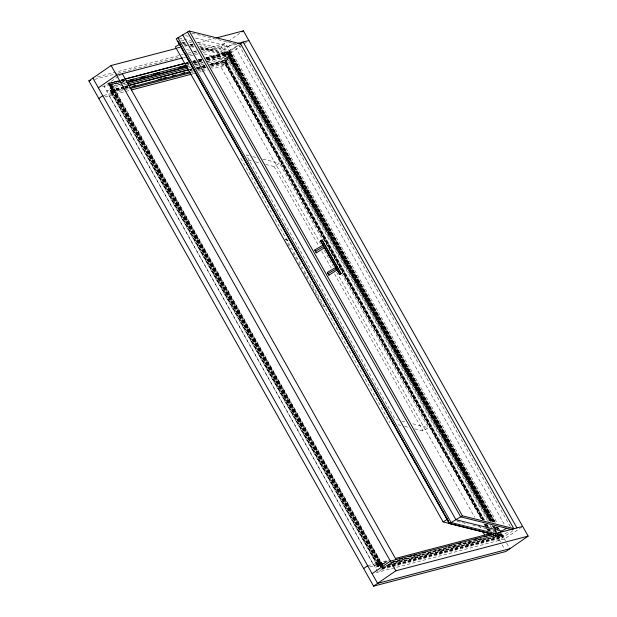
<?xml version="1.0" encoding="UTF-8"?>
<svg xmlns="http://www.w3.org/2000/svg" width="617" height="617" viewBox="0 0 617 617"><rect width="100%" height="100%" fill="white"/><g stroke="black" fill="none" stroke-linecap="round" stroke-linejoin="round"><path stroke-width="0.46" stroke-dasharray="3.08 2.31" d="M124.487 80.009L108.685 84.082A1.026 0.872 75.3 0 1 109.934 83.472A1.026 0.872 75.3 0 1 110.219 85.069A1.026 0.872 75.3 0 1 108.823 84.853L120.909 81.683M124.256 87.491L110.327 91.139L109.726 90.514L123.655 86.866M206.302 58.569L229.547 52.406L229.123 51.728L205.877 57.821M381.761 566.876L110.374 85.239L110.775 84.922M110.975 84.984L382.648 566.375M110.89 84.861L111.708 84.483L110.62 85.393L381.175 565.558M378.159 563.583L379.139 563.213L377.797 563.969L112.194 92.087M481.445 518.642L224.642 62.888L225.984 62.132L225.375 62.386M483.072 520.1L225.328 62.672L226.424 61.877L225.452 62.248M493.184 521.882L229.725 53.563M230.041 53.563L494.549 522.221M229.794 53.424L230.773 53.054L229.925 53.625M501.266 534.924L500.742 535.309L502.084 534.553L501.043 535.317L500.032 533.666M110.744 85.115L109.309 85.694L110.967 84.73M112.772 92.018L110.944 92.72L112.302 92.018M378.56 563.714L376.732 564.424L378.09 563.714M378.506 563.645L377.928 563.714M118.333 76.446L104.065 86.295L377.851 572.19L392.119 562.342M119.127 75.906L121.503 74.264M112.687 86.133L112.14 86.511L381.954 565.349L382.501 564.971L381.722 565.18L110.859 85.053M201.605 51.327L221.171 46.198L227.557 41.786M228.352 41.239L240.244 33.04M239.195 44.779L224.927 54.628L487.461 520.555M207.59 59.98L228.645 54.227L491.641 520.972M246.499 42.187L230.642 53.124C228.76 52.761 231.637 51.52 230.557 53.17L206.333 59.494M493.862 521.805L230.118 53.733L493.677 521.936M225.051 60.219L210.011 64.237M224.642 62.888L225.768 62.556L483.52 519.984M379.131 564.57L375.121 567.339L380.951 565.735M495.798 534.577L493.122 536.42L492.374 535.093M497.988 534.283L495.983 535.672L389.065 563.683M498.42 534.592L497.873 534.97L495.513 530.774M389.566 563.352L499.199 534.391L499.947 535.718L386.581 565.658M512.982 530.674L498.713 540.515L494.456 532.965M521.866 526.987L504.428 539.019L376.216 572.615M198.628 44.378L227.58 51.581L238.864 44.848L510.614 527.119M200.132 46.83L228.267 53.656L491.734 521.234M228.467 55.021L229.015 54.975L200.872 48.157M204.011 53.926L224.326 58.977L229.1 56.132L491.124 521.149M265.726 164.438L274.01 166.497L279.432 163.258L322.005 238.81M414.724 428.869L423.007 430.928L428.437 427.689L342.342 274.904M495.212 532.178L496.801 531.222M498.821 533.813L499.361 535.271L496.569 534.577M495.142 534.978L500.749 536.374L508.848 531.538M112.495 92.08L113.343 91.509L112.371 91.879M229.84 53.494L228.992 54.065L492.898 522.136M501.104 534.924L500.294 535.556L499.515 533.882M229.971 53.694L493.415 521.92M109.41 83.858C108.291 85.362 111.153 84.49 109.41 83.858L120.562 80.935M124.056 87.437L111.052 90.846L110.782 91.463L111.345 91.825L124.341 88.416M111.345 91.825L111.615 91.208L111.052 90.846M226.192 60.667C225.082 62.178 227.943 61.299 226.192 60.667L209.479 65.047M387.106 561.84L377.82 564.277L377.55 564.894L378.113 565.257L384.607 563.552M378.113 565.257L378.383 564.64L377.82 564.277M502.562 535.433C501.444 536.944 504.313 536.065 502.562 535.433L391.926 564.424M177.264 48.18L180.056 47.455M184.714 46.229L189.373 45.01M190.306 44.763L193.106 44.031M197.764 42.812L213.598 38.663M97.54 76.878L180.465 55.152M181.39 54.905L183.257 54.419M187.915 53.193L192.573 51.975M193.507 51.728L196.299 50.995M200.957 49.776L225.182 43.429L495.443 523.077M94.463 79.4L116.821 73.539M117.754 73.3L179.246 57.18M188.563 54.743L196.946 52.545M183.658 57.636L185.524 57.15M190.183 55.923L198.566 53.733M203.224 52.507L235.833 43.961M117.554 80.966L108.26 83.403L108.685 84.151M121.279 79.994L123.138 79.5M185.424 63.181L188.216 62.448M192.859 61.23L194.717 60.744M198.443 59.772L201.227 59.039M120.161 80.364L108.075 83.526L380.697 567.332M121.094 80.117L123.878 79.385M186.172 63.065L188.031 62.579M192.681 61.361L197.324 60.142M198.258 59.895L201.049 59.163M205.692 57.944L228.938 51.859L493.839 521.982M109.263 83.364L120.415 80.441M121.348 80.195L124.133 79.47M185.493 63.389L188.285 62.656M192.936 61.438L194.795 60.952M198.512 59.98L201.304 59.247M205.947 58.029L230.118 51.697M121.495 80.688L124.279 79.955M185.64 63.883L188.432 63.15M193.075 61.931L197.725 60.713M198.659 60.466L202.376 59.494M206.093 58.522L230.264 52.183M185.848 63.929L188.632 63.196M192.357 62.224L197.934 60.759M198.859 60.52L201.651 59.787M121.834 81.436L124.626 80.711M193.422 62.679L198.072 61.461M199.006 61.222L201.79 60.489M206.44 59.271L229.686 53.178A1.026 0.872 75.3 0 0 231.082 53.394A1.026 0.872 75.3 0 0 230.797 51.797A1.026 0.872 75.3 0 0 229.547 52.406M102.43 86.727L125.367 80.711M193.314 62.911L201.767 60.697M229.671 53.849L230.118 53.733M109.841 85.331L125.151 81.351M187.005 65.109L188.864 64.623M194.147 63.273L196.939 62.541M197.872 62.294L201.882 61.206M207.196 59.849L230.704 53.656M110.62 85.393L124.603 81.729M187.074 65.356L188.941 64.87M194.532 63.404L196.399 62.911M200.124 61.939L201.99 61.445M126.824 82.431L111.361 86.712L126.284 82.801M193.954 64.839L199.553 63.374M200.486 63.127L203.278 62.394M207.011 61.415L229.385 55.553L207.397 61.546M187.823 66.682L189.681 66.189M195.28 64.723L199.939 63.505M200.872 63.258L202.738 62.772M122.899 85.208L110.805 88.378L106.795 91.146L123.832 86.742M123.824 84.969L126.616 84.236M188.902 67.909L190.761 67.423M195.412 66.204L200.062 64.986M200.988 64.746L203.78 64.014M208.43 62.795L231.668 56.702L227.658 59.471L209.996 64.099M124.765 86.496L127.549 85.763M189.542 69.459L192.327 68.734M196.268 67.762L200.903 66.543M201.628 66.297L204.62 65.572M124.58 86.619L127.364 85.894M189.581 69.59L192.365 68.857M197.008 67.639L200.726 66.667M201.651 66.428L205.368 65.448M110.906 90.352L123.909 86.943M124.835 86.704L127.619 85.971M189.835 69.667L191.694 69.181M196.337 67.963L200.98 66.752M201.906 66.505L204.69 65.772M209.333 64.561L226.053 60.181M124.981 87.19L127.765 86.465M189.982 70.161L191.841 69.675M196.484 68.456L201.127 67.238M202.052 66.998L204.836 66.266M125.189 87.244L127.974 86.511M190.183 70.215L192.041 69.721M196.684 68.51L201.327 67.292M202.26 67.045L205.045 66.32M209.687 65.101L225.467 60.967A1.026 0.872 75.3 0 1 226.724 60.281A1.026 0.872 75.3 0 1 227.01 61.885A1.026 0.872 75.3 0 1 225.614 61.661L210.752 65.556M124.395 88.185L110.466 91.833A1.026 0.872 75.3 0 0 111.87 92.056A1.026 0.872 75.3 0 0 111.584 90.46A1.026 0.872 75.3 0 0 110.335 91.069M125.328 87.946L128.112 87.213M190.329 70.909L192.18 70.423M197.756 68.965L201.466 67.993M202.399 67.747L205.183 67.014M125.274 88.177L128.984 87.198M197.702 69.197L199.561 68.711M203.271 67.731L206.055 67.006M210.698 65.788L226.485 61.654M111.492 92.319L124.487 88.91M125.421 88.663L129.13 87.691M191.347 71.387L193.206 70.901M197.849 69.682L206.201 67.492M210.844 66.281L226.632 62.14M225.328 62.672L225.768 62.556M103.749 95.481L123.315 90.352M124.248 90.113L128.907 88.894M191.324 72.536L193.19 72.042M197.849 70.824L200.641 70.091M201.574 69.844L206.232 68.626M210.891 67.407L235.116 61.06L231.105 63.829L212.472 68.711M104.875 96.908L124.896 91.655M125.829 91.416L130.48 90.19M191.972 74.079L194.771 73.346M199.43 72.127L201.289 71.641M202.222 71.395L207.813 69.929M367.663 565.75L389.096 560.136M384.661 563.321L377.234 565.272A1.026 0.872 75.3 0 1 377.673 563.784L387.885 561.108M369.722 566.93L386.011 562.665M378.159 566.468L377.743 565.72L383.311 564.254M392.597 561.825L400.024 559.874M403.742 558.902L408.385 557.691M418.596 555.007L420.455 554.521M427.882 552.577L447.387 547.464M453.881 545.767L455.739 545.281M463.166 543.33L473.386 540.654M478.028 539.435L482.671 538.225M378.252 565.75L382.895 564.532M392.181 562.095L400.541 559.904M404.258 558.933L408.901 557.714M414.47 556.256L420.971 554.552M428.399 552.608L447.896 547.495M452.539 546.284L456.256 545.305M462.758 543.608L473.895 540.685M478.537 539.466L483.18 538.248M391.039 562.735L457.243 545.382M458.176 545.143L474.959 540.739M475.892 540.5L499.199 534.391M387.137 565.149L389.921 564.424M393.646 563.444L502.415 534.939A1.026 0.872 75.3 0 1 503.588 535.926A1.026 0.872 75.3 0 1 502.547 536.906L391.849 565.866M386.196 565.527L389.929 564.555M393.654 563.576L499.947 535.718M382.633 566.861L391.001 564.671M382.046 567.856L391.348 565.419M392.273 565.172L501.976 536.428A1.026 0.872 75.3 0 1 502.415 534.939M381.992 568.087L391.294 565.65M392.219 565.403L502.855 536.412M390.923 566.113L381.622 568.55L382.046 569.298M382.139 568.573L391.433 566.144M392.366 565.897L503.002 536.906M381.861 569.422L502.909 537.623L502.485 536.875M192.088 33.202L238.864 44.848M185.478 35.601L188.224 36.28M195.566 38.107L228.568 46.321L497.009 522.722M178.868 37.992L191.702 41.185M197.209 42.558L229.316 50.548L495.397 522.761M180.889 39.966L184.622 40.892M188.355 41.825L192.095 42.75M181.73 42.072L185.455 42.997M190.105 44.154L192.897 44.848M199.414 46.476L228.267 53.656M182.447 42.434L186.172 43.36M189.889 44.285L192.681 44.979M182.478 43.391L186.195 44.324M190.854 45.481L194.579 46.406M200.163 47.794L229.015 54.975M183.187 43.753L186.912 44.679M190.638 45.604L194.363 46.537M183.858 44.871L189.396 46.252M190.321 46.483L194.016 47.401M201.397 49.237L229.1 56.132M177.233 47.262L180.01 47.956M186.473 49.561L190.167 50.478M193.854 51.396L196.63 52.09M249.06 155.7L246.299 155.014L395.296 419.444L398.058 420.131M252.739 156.618L256.417 157.528M262.865 159.132L279.432 163.258M248.235 160.081L251.921 160.998M255.6 161.916L260.204 163.058M285.339 239.419L288.1 240.106M284.907 239.674L288.586 240.591M322.159 305.785L325.838 306.703M401.736 421.049L405.423 421.959M412.788 423.794L428.437 427.689M398.158 424.743L400.919 425.429M404.598 426.347L409.202 427.496M457.097 521.342L468.18 524.103M472.799 525.252L495.883 530.998M498.752 534.407L502.485 535.34L501.544 533.659M496.785 534.445L499.577 535.14M225.089 62.633L482.363 519.229M377.743 565.72L377.797 565.743A1.026 0.872 75.3 0 0 378.846 564.771A1.026 0.872 75.3 0 0 377.673 563.784M504.143 524.064L233.342 43.468L223.794 49.175L489.875 521.38M230.773 53.054L495.466 522.807M498.235 527.79L499.176 529.471M497.811 527.273L499.963 531.083M501.382 533.605L509.897 548.714M497.379 527.25L498.328 528.931M497.171 527.682L498.112 529.355M500.48 533.551L501.243 535.355L500.294 533.674M500.449 533.713L502.724 537.746M496.986 527.805L497.934 529.479M496.253 526.957L497.672 529.471M496.014 526.918L497.433 529.432M499.801 533.628L500.742 535.309M227.58 51.581L492.736 522.136M499.33 533.859L500.749 536.374M494.942 526.841L495.891 528.522M228.051 53.779L491.518 521.365M494.356 526.394L495.659 528.7M494.441 527.026L495.382 528.707M228.097 54.604L491.093 521.35M493.932 526.378L494.873 528.059M498.652 534.769L499.408 536.096M490.854 521.18L228.606 55.754L228.066 56.132L490.314 521.55M494.163 527.049L495.112 528.723M490.037 521.057L228.807 57.45L224.796 60.219L483.659 519.622M492.875 526.093L494.765 529.455M495.243 530.288L497.132 533.651M492.674 525.746L493.623 527.419M492.235 525.576L493.184 527.257M495.073 530.612L496.014 532.286M221.171 46.198L488.857 521.265M494.055 530.497L495.952 533.852M496.423 534.692L501.629 543.924M502.099 544.765L504.467 548.96M490.199 525.414L494.086 532.309M226.424 61.877L484.646 520.154M487.014 524.35L488.433 526.864M490.322 530.219L491.741 532.741M224.326 58.977L483.99 519.807M486.828 524.843L487.769 526.525M488.248 527.358L490.137 530.72M493.307 536.296L492.883 535.548A1.026 0.872 75.3 0 0 493.777 535.317M486.566 524.597L489.813 530.543M485.88 524.188L486.828 525.861M488.718 529.224L489.667 530.898M225.583 62.679L483.335 520.116M485.702 524.311L486.643 525.992M488.533 529.347L489.482 531.029M485.44 524.303L486.389 525.977M488.278 529.34L489.227 531.013M485.201 524.265L486.15 525.939M488.039 529.301L488.988 530.975M224.804 62.888L481.607 518.642M484.916 524.512L486.813 527.874M487.283 528.715L488.232 530.389M484.754 524.512L486.651 527.874M487.122 528.715L488.07 530.389M481.052 518.704L224.719 63.782L220.709 66.551L320.971 244.486M483.89 523.74L485.78 527.095M486.258 527.936L487.677 530.45M324.28 250.363L333.265 266.313M336.581 272.19L474.674 517.27M478.931 524.828L480.828 528.183M274.01 166.497L318.95 246.245M321.789 251.281L331.244 268.071M334.553 273.948L423.007 430.928M240.869 158.253L389.867 422.684M287.699 243.599L291 249.461M292.882 252.808L296.654 259.502M298.543 262.85L301.844 268.703M303.734 272.051L307.976 279.586M309.857 282.933L322.591 305.523M111.708 84.483L383.095 566.121M110.088 85.493L381.476 567.131M109.934 85.454L381.321 567.092M109.487 85.57L380.874 567.208M111.723 92.519L377.511 564.216M111.569 92.481L377.357 564.185M111.129 92.596L376.918 564.3M382.347 568.473A1.026 0.872 75.3 0 1 381.684 568.573M382.725 567.601A1.026 0.872 75.3 0 1 382.517 568.319M113.667 87.629L109.656 90.391L377.982 566.591L381.992 563.822L113.667 87.629M113.212 93.005L109.201 95.766L374.049 565.797L378.059 563.028L113.212 93.005"/><path stroke-width="0.93" d="M323.046 245.072L314.778 250.008L315.603 251.728L316.359 252.808L324.604 247.702M316.359 252.808L315.742 251.451M337.129 269.884L328.969 275.197L328.005 273.755L327.396 272.398L335.663 267.462L336.018 267.901M328.969 275.197L327.396 272.398M335.663 267.462L337.237 270.261M216.397 37.93L243.414 30.85L528.129 536.134L505.886 551.482L373.586 586.15L88.871 80.866L111.114 65.518L176.331 48.427M98.35 87.791L116.582 75.212L182.725 57.882M98.805 98.496L102.815 95.728M241.825 31.945L243.414 30.85M239.99 44.231L243.16 42.041L516.946 527.936M363.652 568.519L367.663 565.75M372.136 573.687L390.368 561.108L522.661 526.44M373.586 586.15L395.829 570.802L528.129 536.134M488.224 534.731L489.566 533.813M187.499 32.061L460.668 516.853L512.033 529.633L513.768 528.599L240.599 43.807L189.234 31.027L176.215 38.802L449.384 523.594L493.276 534.515M178.005 41.146L449.099 522.769L446.677 517.956M180.164 43.954L175.39 46.807L443.091 521.897L491.109 533.844M320.508 240.831L322.236 240.098L341.155 273.678L339.782 274.503L320.508 240.831L322.236 240.098M315.395 251.366L323.655 246.43L323.061 245.242M328.005 273.755L336.273 268.819M339.427 274.411L341.155 273.678M443.091 521.897L447.865 519.051M449.384 523.594L462.403 515.82L513.768 528.599M497.757 533.489L506.511 528.26M491.471 533.821L490.484 534.607M88.871 80.866L90.738 80.38M237.699 43.475L248.875 40.545M124.996 79.015L184.491 63.428M124.811 79.146L185.239 63.304M126.084 81.105L186.689 65.225M130.195 80.264L133.928 79.284M141.386 77.326L145.118 76.354M153.51 74.156L159.101 72.683M179.616 67.315L185.208 65.842M126.824 82.431L187.429 66.543M127.21 82.562L186.889 66.921M127.542 83.989L187.977 68.155M128.182 85.539L188.833 69.706M129.223 85.408L188.655 69.829M132.701 86.226L135.485 85.501M158.7 79.416L161.484 78.683M163.343 78.197L166.127 77.464M172.629 75.768L175.413 75.035M181.915 73.33L184.699 72.598M130.064 87.452L189.488 71.873M129.84 88.647L190.398 72.775M131.413 89.951L191.039 74.325M395.613 558.431L490.646 533.528M399.585 559.21L402.377 558.485M408.886 556.773L411.67 556.048M413.529 555.562L416.321 554.83M422.83 553.125L425.614 552.392M448.86 546.3L451.652 545.567M458.153 543.862L460.945 543.137M474.889 539.482L477.681 538.749M484.191 537.045L486.975 536.312M488.834 535.826L491.626 535.093M509.897 548.714L377.596 583.381L92.882 78.097M501.737 531.114L455.894 519.707L182.725 34.914M496.045 533.736L451.12 522.56L177.951 37.768M324.619 247.872L323.655 246.43M314.778 250.008L315.534 251.088M321.881 240.005L340.808 273.593M320.855 240.915L323.107 244.918M324.473 247.348L336.157 268.079M337.075 269.706L339.782 274.503M482.718 531.546L484.607 534.9M189.234 31.027L462.403 515.82M178.868 42.681L181.707 47.71M182.061 48.334L183.596 51.064M184.421 52.53L189.735 61.97M190.09 62.595L200.132 80.418M200.486 81.043L203.911 87.128M204.266 87.753L205.8 90.483M206.633 91.948L208.168 94.671M209.109 96.352L211.947 101.381M212.302 102.006L213.837 104.736M214.662 106.201L219.976 115.641M220.338 116.266L222.344 119.829M222.698 120.454L228.012 129.894M228.838 131.359L230.372 134.09M230.727 134.714L234.152 140.792M234.514 141.424L236.041 144.147M236.874 145.612L238.409 148.342M239.35 150.024L242.188 155.052M242.543 155.677L244.077 158.407M244.903 159.872L250.217 169.305M251.05 170.77L252.584 173.5M252.939 174.125L258.253 183.565M259.086 185.031L260.613 187.761M260.976 188.386L266.289 197.818M267.115 199.283L268.65 202.014M269.004 202.638L272.429 208.723M272.783 209.348L274.318 212.078M275.151 213.544L276.678 216.266M277.041 216.899L280.465 222.976M281.29 224.441L282.825 227.172M283.18 227.796L290.854 241.424M291.216 242.057L296.53 251.489M297.355 252.955L298.89 255.685M299.245 256.31L302.669 262.395M303.502 263.86L304.559 265.75M305.392 267.215L306.927 269.938M307.281 270.57L310.706 276.647M311.531 278.113L312.595 280.002M313.421 281.468L321.102 295.096M321.457 295.728L326.771 305.16M327.596 306.626L329.131 309.356M329.486 309.981L334.8 319.421M335.633 320.886L337.167 323.609M337.522 324.241L340.946 330.319M341.772 331.784L342.836 333.674M343.661 335.139L351.343 348.767M351.698 349.399L359.372 363.027M359.734 363.652L365.04 373.084M365.873 374.558L367.408 377.28M367.763 377.905L371.187 383.99M372.02 385.455L372.961 387.137M373.91 388.81L379.224 398.243M380.049 399.716L381.584 402.438M381.938 403.063L389.612 416.699M389.975 417.323L395.173 426.548M396.114 428.221L397.649 430.951M398.004 431.576L403.202 440.8M404.15 442.482L409.464 451.914M410.29 453.379L411.824 456.11M412.179 456.734L416.074 463.66M416.436 464.285L419.861 470.362M420.216 470.995L421.75 473.717M422.576 475.183L427.889 484.623M428.244 485.247L433.442 494.472M434.391 496.153L439.705 505.585M440.53 507.051L442.065 509.781M442.42 510.406L443.955 513.136M444.788 514.601L446.322 517.331M122.297 73.716L396.083 559.611M111.114 65.518L395.829 570.802M448.567 521.311L448.567 521.311"/></g></svg>
